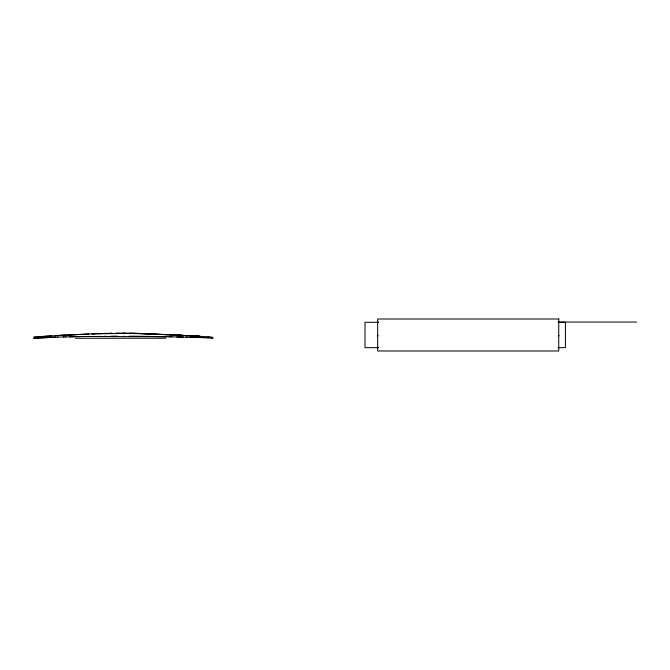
<?xml version="1.0" encoding="UTF-8"?>
<svg xmlns="http://www.w3.org/2000/svg" width="670" height="670" viewBox="0 0 670 670"><rect width="100%" height="100%" fill="white"/><g stroke="black" fill="none" stroke-linecap="round" stroke-linejoin="round"><path stroke-width="1" d="M33.567 337.161L34.312 337.085M34.404 337.077L35.954 336.935M35.493 336.977L38.483 336.725M37.47 336.809L72.335 334.757M39.589 336.633L43.919 336.323M44.337 336.298L51.607 335.846M54.697 335.67L55.526 335.62M38.626 337.981L33.668 338.291L48.826 337.512M39.564 337.931L58.022 337.127M64.755 335.142L55.577 335.62L99.361 333.543M73.022 334.724L77.41 334.514M69.981 334.874L88.876 333.995M55.685 337.211L50.912 337.412M91.656 333.878L135.675 333.25L199.819 336.223L169.343 334.749M57.913 337.136L63.642 336.951M98.096 333.643L112.124 333.258M93.314 333.811L94.688 333.769M64.948 336.918L75.785 336.683M63.29 336.96L65.844 336.893M104.478 333.434L106.145 333.392M78.038 336.633L79.219 336.616M110.717 333.283L111.463 333.266M87.184 336.482L166.864 336.725M69.596 336.817L81.43 336.583M85.14 336.516L87.351 336.482M106.095 336.223L104.914 336.248M85.408 336.516L81.196 336.583M99.621 336.315L99.085 336.323M115.449 333.208L118.004 333.174M111.011 336.198L117.518 336.173M165.817 338.233L75.526 338.283M123.188 333.158L171.612 334.841M117.518 333.174L124.938 333.174M377.671 322.052L378.148 322.052M558.118 322.052L636.5 322.052M378.558 322.303L364.991 322.303L364.991 347.663L378.558 347.663M558.118 322.303L565.421 322.303L565.421 347.663L558.118 347.663M377.378 335.703L378.165 335.703M558.437 335.703L559.023 335.703M377.671 347.403L378.148 347.403M123.565 336.181L124.009 336.181M134.595 336.24L129.134 336.206M129.452 333.216L134.595 333.325M141.722 336.307L172.064 336.834M141.722 336.307L134.905 336.24M177.316 336.943L207.859 337.772M176.897 336.935L183.58 337.069M187.34 337.152L186.067 337.111M177.031 336.943L168.991 336.759M135.365 333.342L136.027 333.367M196.318 337.387L189.962 337.211M208.069 337.781L213.144 337.965L211.36 337.906M210.413 337.873L211.117 337.898M203.286 337.605L198.295 337.437M205.95 337.697L208.898 337.814M205.087 337.672L203.898 337.621M140.884 333.518L149.938 333.886M162.132 334.414L151.353 333.945M163.539 334.472L168.103 334.69M189.962 335.712L192.491 335.838M193.195 335.871L212.499 337.136M177.156 334.866L182.382 335.142M207.935 336.792L208.898 336.859M558.738 319.004L377.671 319.004L377.671 350.996L558.738 350.996L558.738 319.004"/></g></svg>
